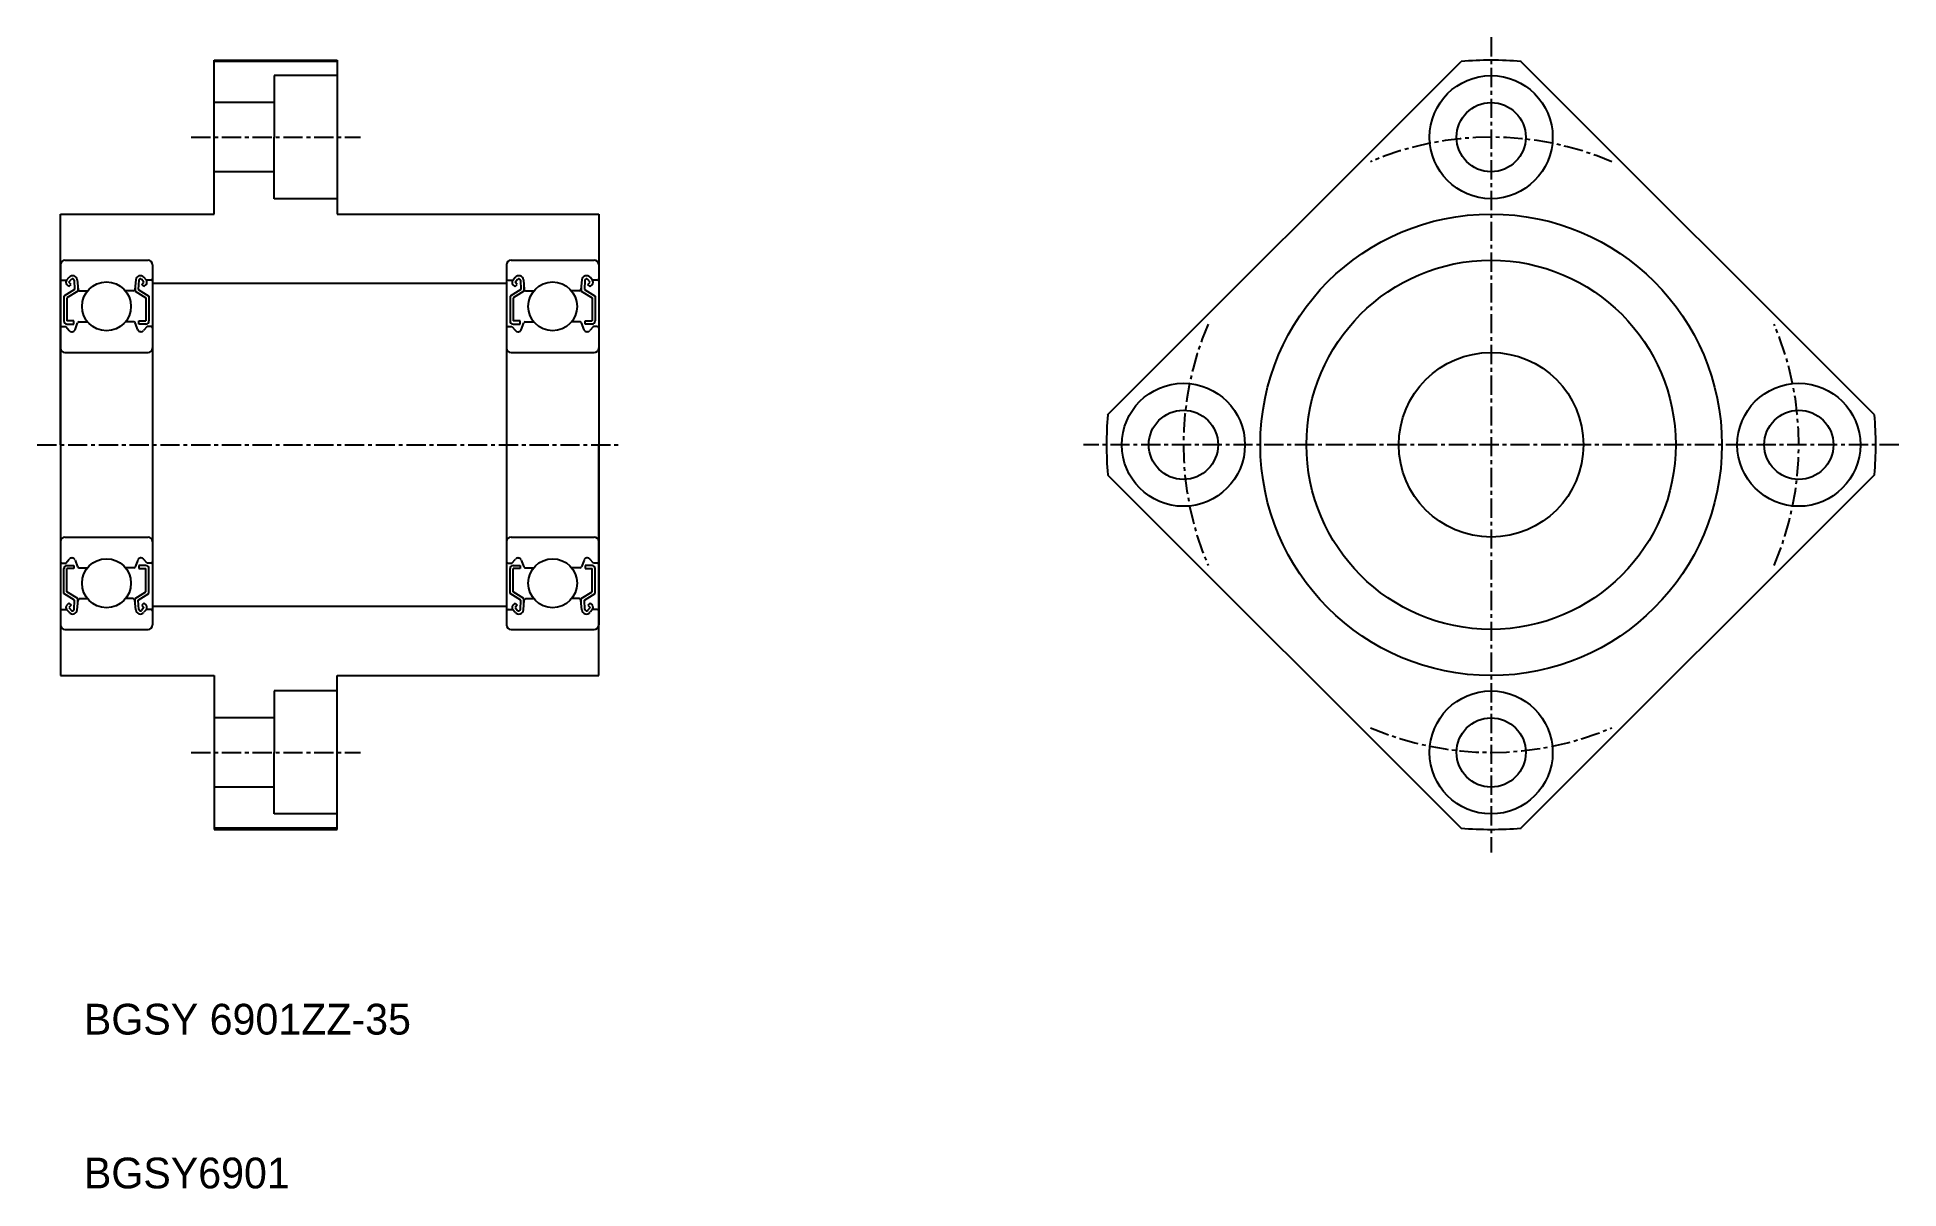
# Model space of a CAD drawing. Extents: x 135 to 256, y 83 to 158.
import ezdxf

# ---------------------------------------------------------------- set-up
doc = ezdxf.new("R2010")
doc.units = 0
doc.linetypes.add('CENTER', pattern=[2, 1.25, -0.25, 0.25, -0.25])
doc.linetypes.add('DASHED', pattern=[19.05, 12.7, -6.35])
doc.layers.get('0').update_dxf_attribs({"linetype": 'CONTINUOUS'})
doc.layers.add('CENTER', color=1, linetype='CENTER')

msp = doc.modelspace()

# ---------------------------------------------------------------- linework, layer by layer
for p, q in [((146.17, 156.68), (154.17, 156.68)), ((146.17, 146.68), (146.17, 156.68)), ((154.17, 156.6), (146.17, 156.6)), ((154.17, 156.68), (154.17, 146.68)), ((204.24, 133.62), (227.22, 156.6)), ((254.09, 133.62), (231.11, 156.6)), ((136.17, 131.68), (136.17, 146.68)), ((136.17, 146.68), (146.17, 146.68)), ((154.17, 146.68), (171.17, 146.68)), ((171.17, 146.68), (171.17, 131.68)), ((136.17, 143.38), (136.17, 119.98)), ((136.47, 143.68), (141.87, 143.68)), ((142.17, 143.38), (142.17, 119.98)), ((165.17, 143.38), (165.17, 119.98)), ((165.47, 143.68), (170.87, 143.68)), ((171.17, 143.38), (171.17, 119.98)), ((136.27, 142.38), (136.58, 142.38)), ((137.1, 141.77), (136.4, 141.34)), ((136.58, 142.38), (136.74, 142.57)), ((136.73, 141.96), (136.59, 142.11)), ((137.3, 141.66), (136.6, 141.23)), ((136.73, 142.25), (136.89, 142.44)), ((136.87, 142.11), (136.73, 142.25)), ((136.73, 141.96), (136.87, 142.11)), ((137.07, 142.38), (137.1, 141.77)), ((137.27, 142.4), (137.32, 141.77)), ((137.3, 142.01), (137.3, 141.66)), ((137.42, 141.68), (137.93, 141.68)), ((140.91, 141.68), (140.4, 141.68)), ((141.07, 142.4), (141.01, 141.77)), ((141.03, 142.01), (141.03, 141.66)), ((141.03, 141.66), (141.73, 141.23)), ((141.27, 142.38), (141.23, 141.77)), ((141.23, 141.77), (141.93, 141.34)), ((141.6, 142.25), (141.44, 142.44)), ((141.46, 142.11), (141.6, 142.25)), ((141.6, 141.96), (141.46, 142.11)), ((141.76, 142.38), (141.6, 142.57)), ((141.6, 141.96), (141.75, 142.11)), ((142.07, 142.38), (141.76, 142.38)), ((165.27, 142.38), (165.58, 142.38)), ((166.1, 141.77), (165.4, 141.34)), ((165.58, 142.38), (165.74, 142.57)), ((165.73, 141.96), (165.59, 142.11)), ((166.3, 141.66), (165.6, 141.23)), ((165.73, 142.25), (165.89, 142.44)), ((165.87, 142.11), (165.73, 142.25)), ((165.73, 141.96), (165.87, 142.11)), ((166.07, 142.38), (166.1, 141.77)), ((166.27, 142.4), (166.32, 141.77)), ((166.3, 142.01), (166.3, 141.66)), ((166.42, 141.68), (166.93, 141.68)), ((169.91, 141.68), (169.4, 141.68)), ((170.07, 142.4), (170.01, 141.77)), ((170.03, 142.01), (170.03, 141.66)), ((170.03, 141.66), (170.73, 141.23)), ((170.27, 142.38), (170.23, 141.77)), ((170.23, 141.77), (170.93, 141.34)), ((170.6, 142.25), (170.44, 142.44)), ((170.46, 142.11), (170.6, 142.25)), ((170.6, 141.96), (170.46, 142.11)), ((170.76, 142.38), (170.6, 142.57)), ((170.6, 141.96), (170.75, 142.11)), ((171.07, 142.38), (170.76, 142.38)), ((136.4, 141.34), (136.4, 139.73)), ((136.6, 141.23), (136.6, 139.73)), ((141.73, 141.23), (141.73, 139.73)), ((141.93, 141.34), (141.93, 139.73)), ((165.4, 141.34), (165.4, 139.73)), ((165.6, 141.23), (165.6, 139.73)), ((170.73, 141.23), (170.73, 139.73)), ((170.93, 141.34), (170.93, 139.73)), ((136.27, 139.38), (136.52, 139.38)), ((136.52, 139.38), (136.75, 139.1)), ((137.05, 139.73), (136.6, 139.73)), ((136.6, 139.53), (137.05, 139.53)), ((137.05, 139.53), (137.05, 139.73)), ((137.13, 139.16), (137.29, 139.61)), ((137.39, 139.68), (137.93, 139.68)), ((140.95, 139.68), (140.4, 139.68)), ((141.21, 139.16), (141.04, 139.61)), ((141.28, 139.53), (141.28, 139.73)), ((141.28, 139.73), (141.73, 139.73)), ((141.73, 139.53), (141.28, 139.53)), ((141.82, 139.38), (141.58, 139.1)), ((142.07, 139.38), (141.82, 139.38)), ((165.27, 139.38), (165.52, 139.38)), ((165.52, 139.38), (165.75, 139.1)), ((166.05, 139.73), (165.6, 139.73)), ((165.6, 139.53), (166.05, 139.53)), ((166.05, 139.53), (166.05, 139.73)), ((166.13, 139.16), (166.29, 139.61)), ((166.39, 139.68), (166.93, 139.68)), ((169.95, 139.68), (169.4, 139.68)), ((170.21, 139.16), (170.04, 139.61)), ((170.28, 139.73), (170.73, 139.73)), ((170.28, 139.53), (170.28, 139.73)), ((170.73, 139.53), (170.28, 139.53)), ((170.82, 139.38), (170.58, 139.1)), ((171.07, 139.38), (170.82, 139.38)), ((136.9, 139.03), (136.94, 139.03)), ((141.43, 139.03), (141.39, 139.03)), ((165.9, 139.03), (165.94, 139.03)), ((170.43, 139.03), (170.39, 139.03)), ((136.47, 137.68), (141.87, 137.68)), ((165.47, 137.68), (170.87, 137.68)), ((136.17, 131.68), (136.17, 116.68)), ((171.17, 116.68), (171.17, 131.68)), ((204.24, 129.73), (227.22, 106.75)), ((254.09, 129.73), (231.11, 106.75)), ((136.47, 125.68), (141.87, 125.68)), ((165.47, 125.68), (170.87, 125.68)), ((136.27, 123.98), (136.52, 123.98)), ((136.4, 122.01), (136.4, 123.63)), ((136.52, 123.98), (136.75, 124.25)), ((136.6, 123.83), (137.05, 123.83)), ((136.6, 122.13), (136.6, 123.63)), ((137.05, 123.63), (136.6, 123.63)), ((136.71, 123.83), (136.71, 123.83)), ((136.82, 123.83), (136.82, 123.83)), ((136.9, 124.33), (136.94, 124.33)), ((137.05, 123.83), (137.05, 123.63)), ((137.13, 124.19), (137.29, 123.74)), ((137.39, 123.68), (137.93, 123.68)), ((140.95, 123.68), (140.4, 123.68)), ((141.21, 124.19), (141.04, 123.74)), ((141.73, 123.83), (141.28, 123.83)), ((141.28, 123.83), (141.28, 123.63)), ((141.28, 123.63), (141.73, 123.63)), ((141.43, 124.33), (141.39, 124.33)), ((141.82, 123.98), (141.58, 124.25)), ((141.73, 122.13), (141.73, 123.63)), ((142.07, 123.98), (141.82, 123.98)), ((141.93, 122.01), (141.93, 123.63)), ((165.27, 123.98), (165.52, 123.98)), ((165.4, 122.01), (165.4, 123.63)), ((165.52, 123.98), (165.75, 124.25)), ((165.6, 123.83), (166.05, 123.83)), ((166.05, 123.63), (165.6, 123.63)), ((165.6, 122.13), (165.6, 123.63)), ((165.71, 123.83), (165.71, 123.83)), ((165.82, 123.83), (165.82, 123.83)), ((165.9, 124.33), (165.94, 124.33)), ((166.05, 123.83), (166.05, 123.63)), ((166.13, 124.19), (166.29, 123.74)), ((166.39, 123.68), (166.93, 123.68)), ((169.95, 123.68), (169.4, 123.68)), ((170.21, 124.19), (170.04, 123.74)), ((170.73, 123.83), (170.28, 123.83)), ((170.28, 123.83), (170.28, 123.63)), ((170.28, 123.63), (170.73, 123.63)), ((170.43, 124.33), (170.39, 124.33)), ((170.82, 123.98), (170.58, 124.25)), ((170.73, 122.13), (170.73, 123.63)), ((171.07, 123.98), (170.82, 123.98)), ((170.93, 122.01), (170.93, 123.63)), ((137.1, 121.58), (136.4, 122.01)), ((136.73, 121.39), (136.59, 121.25)), ((137.3, 121.69), (136.6, 122.13)), ((136.73, 121.39), (136.87, 121.25)), ((136.87, 121.25), (136.73, 121.1)), ((136.73, 121.1), (136.89, 120.91)), ((137.07, 120.97), (137.1, 121.58)), ((137.27, 120.95), (137.32, 121.58)), ((137.3, 121.34), (137.3, 121.69)), ((137.42, 121.68), (137.93, 121.68)), ((140.91, 121.68), (140.4, 121.68)), ((141.07, 120.95), (141.01, 121.58)), ((141.03, 121.69), (141.73, 122.13)), ((141.03, 121.34), (141.03, 121.69)), ((141.23, 121.58), (141.93, 122.01)), ((141.27, 120.97), (141.23, 121.58)), ((141.6, 121.1), (141.44, 120.91)), ((141.6, 121.39), (141.46, 121.25)), ((141.46, 121.25), (141.6, 121.1)), ((141.6, 121.39), (141.75, 121.25)), ((166.1, 121.58), (165.4, 122.01)), ((165.73, 121.39), (165.59, 121.25)), ((166.3, 121.69), (165.6, 122.13)), ((165.73, 121.39), (165.87, 121.25)), ((165.87, 121.25), (165.73, 121.1)), ((165.73, 121.1), (165.89, 120.91)), ((166.07, 120.97), (166.1, 121.58)), ((166.27, 120.95), (166.32, 121.58)), ((166.3, 121.34), (166.3, 121.69)), ((166.42, 121.68), (166.93, 121.68)), ((169.91, 121.68), (169.4, 121.68)), ((170.07, 120.95), (170.01, 121.58)), ((170.03, 121.69), (170.73, 122.13)), ((170.03, 121.34), (170.03, 121.69)), ((170.23, 121.58), (170.93, 122.01)), ((170.27, 120.97), (170.23, 121.58)), ((170.6, 121.1), (170.44, 120.91)), ((170.6, 121.39), (170.46, 121.25)), ((170.46, 121.25), (170.6, 121.1)), ((170.6, 121.39), (170.75, 121.25)), ((136.27, 120.98), (136.58, 120.98)), ((136.58, 120.98), (136.74, 120.79)), ((141.76, 120.98), (141.6, 120.79)), ((142.07, 120.98), (141.76, 120.98)), ((165.27, 120.98), (165.58, 120.98)), ((165.58, 120.98), (165.74, 120.79)), ((170.76, 120.98), (170.6, 120.79)), ((171.07, 120.98), (170.76, 120.98)), ((136.47, 119.68), (141.87, 119.68)), ((165.47, 119.68), (170.87, 119.68)), ((136.17, 116.68), (146.17, 116.68)), ((146.17, 116.68), (146.17, 106.68)), ((154.17, 116.68), (171.17, 116.68)), ((154.17, 106.68), (154.17, 116.68)), ((154.17, 106.75), (146.17, 106.75)), ((146.17, 106.68), (154.17, 106.68))]:
    msp.add_line(p, q)
at = {"color": 3, "linetype": 'DASHED'}
for p, q in [((150.07, 155.68), (150.07, 151.68)), ((154.17, 155.68), (150.07, 155.68)), ((150.07, 153.93), (146.17, 153.93)), ((150.07, 147.68), (150.07, 151.68)), ((150.07, 149.43), (146.17, 149.43)), ((154.17, 147.68), (150.07, 147.68)), ((150.07, 115.68), (150.07, 111.68)), ((154.17, 115.68), (150.07, 115.68)), ((150.07, 113.93), (146.17, 113.93)), ((150.07, 107.68), (150.07, 111.68)), ((150.07, 109.43), (146.17, 109.43)), ((154.17, 107.68), (150.07, 107.68))]:
    msp.add_line(p, q, dxfattribs=at)
at = {"color": 7, "linetype": 'CONTINUOUS'}
for p, q in [((142.17, 142.18), (165.17, 142.18)), ((142.17, 121.18), (165.17, 121.18))]:
    msp.add_line(p, q, dxfattribs=at)
for centre, radius in [((229.17, 151.68), 4), ((229.17, 151.68), 2.25), ((229.17, 131.68), 15), ((229.17, 131.68), 12), ((139.17, 140.68), 1.59), ((168.17, 140.68), 1.59), ((229.17, 131.68), 6), ((209.17, 131.68), 4), ((249.17, 131.68), 4), ((209.17, 131.68), 2.25), ((249.17, 131.68), 2.25), ((139.17, 122.68), 1.59), ((168.17, 122.68), 1.59), ((229.17, 111.68), 4), ((229.17, 111.68), 2.25)]:
    msp.add_circle(centre, radius)
for centre, radius, start, end in [((229.17, 131.68), 25, 85.5358, 94.4642), ((136.47, 143.38), 0.3, 90, 180), ((141.87, 143.38), 0.3, 0, 90), ((165.47, 143.38), 0.3, 90, 180), ((170.87, 143.38), 0.3, 0, 90), ((136.27, 142.48), 0.1, 180, 270), ((136.73, 142.25), 0.2, 139.9921, 224.998), ((136.97, 142.37), 0.3, 4.935, 139.9921), ((136.97, 142.37), 0.1, 3.0864, 139.9628), ((137.42, 141.78), 0.1, 184.935, 269.9989), ((140.91, 141.78), 0.1, 270.0011, 355.065), ((141.37, 142.37), 0.3, 40.0079, 175.065), ((141.37, 142.37), 0.1, 40.0372, 176.9136), ((141.6, 142.25), 0.2, 315.002, 40.0079), ((142.07, 142.48), 0.1, 270, 0), ((165.27, 142.48), 0.1, 180, 270), ((165.73, 142.25), 0.2, 139.9921, 224.998), ((165.97, 142.37), 0.3, 4.935, 139.9921), ((165.97, 142.37), 0.1, 3.0864, 139.9628), ((166.42, 141.78), 0.1, 184.935, 269.9989), ((169.91, 141.78), 0.1, 270.0011, 355.065), ((170.37, 142.37), 0.3, 40.0079, 175.065), ((170.37, 142.37), 0.1, 40.0372, 176.9136), ((170.6, 142.25), 0.2, 315.002, 40.0079), ((171.07, 142.48), 0.1, 270, 0), ((136.27, 139.28), 0.1, 90, 180), ((136.6, 139.73), 0.2, 180, 270), ((136.94, 139.23), 0.2, 270, 340.0584), ((137.39, 139.58), 0.1, 89.999, 160.0584), ((140.95, 139.58), 0.1, 19.9416, 90.001), ((141.39, 139.23), 0.2, 199.9416, 270), ((141.73, 139.73), 0.2, 270, 0), ((142.07, 139.28), 0.1, 0, 90), ((165.27, 139.28), 0.1, 90, 180), ((165.6, 139.73), 0.2, 180, 270), ((165.94, 139.23), 0.2, 270, 340.0584), ((166.39, 139.58), 0.1, 89.999, 160.0584), ((169.95, 139.58), 0.1, 19.9416, 90.001), ((170.39, 139.23), 0.2, 199.9416, 270), ((170.73, 139.73), 0.2, 270, 0), ((171.07, 139.28), 0.1, 0, 90), ((136.47, 137.98), 0.3, 180, 270), ((136.9, 139.23), 0.2, 219.9863, 270), ((141.43, 139.23), 0.2, 270, 320.0137), ((141.87, 137.98), 0.3, 270, 0), ((165.47, 137.98), 0.3, 180, 270), ((165.9, 139.23), 0.2, 219.9863, 270), ((170.43, 139.23), 0.2, 270, 320.0137), ((170.87, 137.98), 0.3, 270, 0), ((229.17, 131.68), 25, 175.5358, 184.4642), ((229.17, 131.68), 25, 355.5358, 4.4642), ((136.47, 125.38), 0.3, 90, 180), ((141.87, 125.38), 0.3, 360, 90), ((165.47, 125.38), 0.3, 90, 180), ((170.87, 125.38), 0.3, 360, 90), ((136.27, 124.08), 0.1, 180, 270), ((136.6, 123.63), 0.2, 90, 180), ((136.9, 124.13), 0.2, 90, 140.0137), ((136.94, 124.13), 0.2, 19.9416, 90), ((137.39, 123.78), 0.1, 199.9416, 270.001), ((140.95, 123.78), 0.1, 269.999, 340.0584), ((141.39, 124.13), 0.2, 90, 160.0584), ((141.43, 124.13), 0.2, 39.9863, 90), ((141.73, 123.63), 0.2, 0, 90), ((142.07, 124.08), 0.1, 270, 0), ((165.27, 124.08), 0.1, 180, 270), ((165.6, 123.63), 0.2, 90, 180), ((165.9, 124.13), 0.2, 90, 140.0137), ((165.94, 124.13), 0.2, 19.9416, 90), ((166.39, 123.78), 0.1, 199.9416, 270.001), ((169.95, 123.78), 0.1, 269.999, 340.0584), ((170.39, 124.13), 0.2, 90, 160.0584), ((170.43, 124.13), 0.2, 39.9863, 90), ((170.73, 123.63), 0.2, 0, 90), ((171.07, 124.08), 0.1, 270, 0), ((136.73, 121.1), 0.2, 135.002, 220.0079), ((137.42, 121.58), 0.1, 90.0011, 175.065), ((140.91, 121.58), 0.1, 4.935, 89.9989), ((141.6, 121.1), 0.2, 319.9921, 44.998), ((165.73, 121.1), 0.2, 135.002, 220.0079), ((166.42, 121.58), 0.1, 90.0011, 175.065), ((169.91, 121.58), 0.1, 4.935, 89.9989), ((170.6, 121.1), 0.2, 319.9921, 44.998), ((136.27, 120.88), 0.1, 90, 180), ((136.47, 119.98), 0.3, 180, 270), ((136.97, 120.98), 0.3, 220.0079, 355.065), ((136.97, 120.98), 0.1, 220.0372, 356.9136), ((141.37, 120.98), 0.3, 184.935, 319.9921), ((141.37, 120.98), 0.1, 183.0864, 319.9628), ((141.87, 119.98), 0.3, 270, 360), ((142.07, 120.88), 0.1, 0, 90), ((165.27, 120.88), 0.1, 90, 180), ((165.47, 119.98), 0.3, 180, 270), ((165.97, 120.98), 0.3, 220.0079, 355.065), ((165.97, 120.98), 0.1, 220.0372, 356.9136), ((170.37, 120.98), 0.3, 184.935, 319.9921), ((170.37, 120.98), 0.1, 183.0864, 319.9628), ((170.87, 119.98), 0.3, 270, 360), ((171.07, 120.88), 0.1, 0, 90), ((229.17, 131.68), 25, 265.5358, 274.4642)]:
    msp.add_arc(centre, radius, start, end)
at = {"layer": 'CENTER', "color": 1, "linetype": 'CENTER'}
for p, q in [((229.17, 158.18), (229.17, 105.18)), ((144.67, 151.68), (155.67, 151.68)), ((134.67, 131.68), (172.67, 131.68)), ((255.67, 131.68), (202.67, 131.68)), ((144.67, 111.68), (155.67, 111.68))]:
    msp.add_line(p, q, dxfattribs=at)
for start, end in [(66.9261, 113.0739), (156.9261, 203.0739), (336.9261, 23.0739), (246.9261, 293.0739)]:
    msp.add_arc((229.17, 131.68), 20, start, end, dxfattribs=at)

# ---------------------------------------------------------------- texts
for s, p in [('BGSY 6901ZZ-35', (137.7, 93.34)), ('BGSY6901', (137.7, 83.34))]:
    msp.add_text(s, height=2).set_placement(p)

doc.saveas('drawing.dxf')
